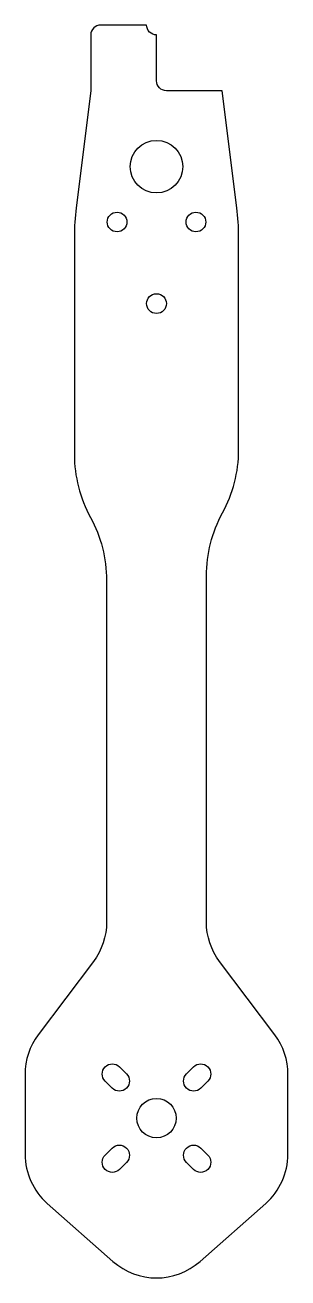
# Model space of a CAD drawing. Header units: millimetres. Extents: x -20 to 20, y -24 to 166.
import ezdxf

# ---------------------------------------------------------------- set-up
doc = ezdxf.new("R2010")
doc.units = ezdxf.units.MM

msp = doc.modelspace()

# ---------------------------------------------------------------- linework, layer by layer
for points in [[(16.63, -12.98, 0.214838), (20, -5.5), (20, 6.67, 0.162278), (18, 12.67), (9.6, 23.87, -0.162278), (7.6, 29.87), (7.6, 82.59, -0.125699), (10.05, 92.18, 0.125699), (12.5, 101.77), (12.5, 134.32, 0.031099), (12.23, 138.66), (10, 156.5), (1.5, 156.5, -0.414214), (0, 158), (0, 165, -0.414214), (-1.5, 166.5), (-8.5, 166.5, 0.414214), (-10, 165), (-10, 156.5), (-12.23, 138.66, 0.031099), (-12.5, 134.32), (-12.5, 101.09, 0.125699), (-10.05, 91.5, -0.125699), (-7.6, 81.91), (-7.6, 29.87, -0.162278), (-9.6, 23.87), (-18, 12.67, 0.162278), (-20, 6.67), (-20, -5.5, 0.214838), (-16.63, -12.98), (-6.63, -21.83, 0.378866), (6.63, -21.83)], [(-6.75, 4.56), (-7.81, 5.62, -1), (-5.62, 7.81), (-4.56, 6.75, -1)], [(5.62, 7.81, -1), (7.81, 5.62), (6.75, 4.56, -1), (4.56, 6.75)], [(-6.75, -4.56, -1), (-4.56, -6.75), (-5.62, -7.81, -1), (-7.81, -5.62)], [(4.56, -6.75, -1), (6.75, -4.56), (7.81, -5.62, -1), (5.62, -7.81)]]:
    msp.add_lwpolyline(points, format="xyb", close=True)
for centre, radius in [((0, 144.93), 4), ((-6, 136.5), 1.5), ((6, 136.5), 1.5), ((0, 124.07), 1.5), ((0, 0), 3)]:
    msp.add_circle(centre, radius)

doc.saveas('drawing.dxf')
